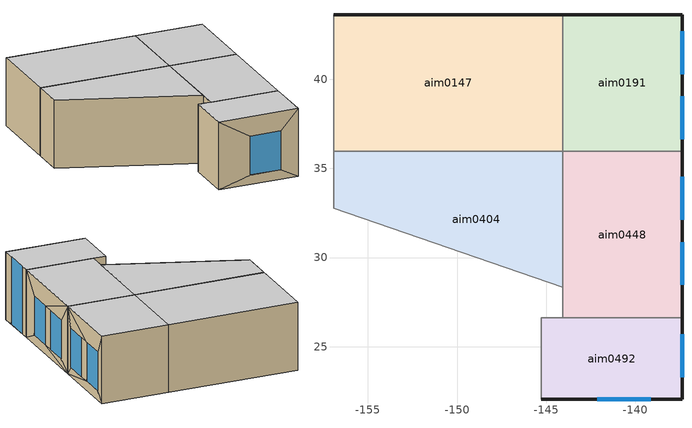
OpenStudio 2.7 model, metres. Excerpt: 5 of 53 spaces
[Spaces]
aim0147
 floor to aim0658: -156.93,35.97 -156.93,43.64 -144.06,43.64 -144.06,35.97 z16.97
 wall outside: -144.06,43.64 -156.93,43.64 z16.97:23.67
 wall to aim0191: -144.06,35.97 -144.06,43.64 z16.97:23.67
 wall to aim0103: -156.93,43.64 -156.93,35.97 z16.97:23.67
 wall to aim0404: -156.93,35.97 -144.06,35.97 z16.97:23.67
 ceiling to aim0146: -144.06,35.97 -144.06,43.64 -156.93,43.64 -156.93,35.97 z23.67
aim0191
 floor to aim0699: -144.06,35.97 -144.06,43.64 -137.37,43.64 -137.37,35.97 z16.97
 wall outside: -137.37,43.64 -144.06,43.64 z16.97:23.67; -137.37,36.63 -137.37,39.07 -137.37,40.29 -137.37,42.72 z17.88:21.75; -137.37,35.97,16.97 -137.37,43.64,16.97 -137.37,42.72,17.88 -137.37,40.29,17.88; -137.37,42.72,17.88 -137.37,43.64,16.97 -137.37,43.64,23.67 -137.37,42.72,21.75; -137.37,35.97,23.67 -137.37,40.29,21.75 -137.37,42.72,21.75 -137.37,43.64,23.67; -137.37,35.97,16.97 -137.37,40.29,17.88 -137.37,39.07,17.88 -137.37,36.63,17.88; -137.37,35.97,16.97 -137.37,36.63,17.88 -137.37,36.63,21.75 -137.37,35.97,23.67; -137.37,35.97,23.67 -137.37,36.63,21.75 -137.37,39.07,21.75 -137.37,40.29,21.75
 wall to aim0448: -144.06,35.97 -137.37,35.97 z16.97:23.67
 window: -137.37,40.3 -137.37,42.71 / -137.37,36.64 -137.37,39.05 z17.9:21.74
 ceiling to aim0190: -137.37,35.97 -137.37,43.64 -144.06,43.64 -144.06,35.97 z23.67
aim0404
 floor to aim0951: -156.93,32.76 -156.93,35.97 -144.06,35.97 -144.06,28.32 z16.97
 wall to aim0448: -144.06,28.32 -144.06,35.97 z16.97:23.67
 wall to aim0279: -156.93,32.76 -144.06,28.32 z16.97:23.67
 wall to aim0103: -156.93,35.97 -156.93,32.76 z16.97:23.67
 ceiling to aim0403: -144.06,28.32 -144.06,35.97 -156.93,35.97 -156.93,32.76 z23.67
aim0448
 floor to aim0992: -144.06,26.61 -144.06,35.97 -137.37,35.97 -137.37,26.61 z16.97
 wall outside: -137.37,28.45 -137.37,30.89 -137.37,32.11 -137.37,34.55 z17.88:21.75; -137.37,30.89,17.88 -137.37,35.97,16.97 -137.37,34.55,17.88 -137.37,32.11,17.88; -137.37,34.55,17.88 -137.37,35.97,16.97 -137.37,35.97,23.67 -137.37,34.55,21.75; -137.37,30.89,21.75 -137.37,32.11,21.75 -137.37,34.55,21.75 -137.37,35.97,23.67; -137.37,26.61,16.97 -137.37,35.97,16.97 -137.37,30.89,17.88 -137.37,28.45,17.88; -137.37,26.61,16.97 -137.37,28.45,17.88 -137.37,28.45,21.75 -137.37,26.61,23.67; -137.37,26.61,23.67 -137.37,28.45,21.75 -137.37,30.89,21.75 -137.37,35.97,23.67
 wall to aim0492: -144.06,26.61 -137.37,26.61 z16.97:23.67
 wall to aim0279: -144.06,28.32 -144.06,26.61 z16.97:23.67
 window: -137.37,28.46 -137.37,30.87 / -137.37,32.12 -137.37,34.53 z17.9:21.74
 ceiling to aim0447: -137.37,26.61 -137.37,35.97 -144.06,35.97 -144.06,26.61 z23.67
aim0492
 floor to aim1033: -145.28,22.04 -145.28,26.61 -137.37,26.61 -137.37,22.04 z16.97
 wall outside: -142.14,22.04 -139.1,22.04 z17.88:21.75; -137.37,22.04 -137.37,23.27 -137.37,25.71 -137.37,26.61 z16.97:23.67; -145.28,22.04,23.67 -142.14,22.04,21.75 -139.1,22.04,21.75 -137.37,22.04,23.67; -139.1,22.04,17.88 -137.37,22.04,16.97 -137.37,22.04,23.67 -139.1,22.04,21.75; -145.28,22.04,16.97 -142.14,22.04,17.88 -142.14,22.04,21.75 -145.28,22.04,23.67; -145.28,22.04,16.97 -137.37,22.04,16.97 -139.1,22.04,17.88 -142.14,22.04,17.88
 wall to aim0279: -144.06,26.61 -145.28,26.61 -145.28,22.04 z16.97:23.67
 window: -142.13,22.04 -139.11,22.04 z17.9:21.73; -137.37,23.29 -137.37,25.69 z16.99:23.65
 ceiling to aim0491: -137.37,22.04 -137.37,26.61 -145.28,26.61 -145.28,22.04 z23.67
[Building]
Project Name
[ThermalZone] Use Ideal Air Loads=No
aim0147 ThermalZone; aim0191 ThermalZone; aim0404 ThermalZone; aim0448 ThermalZone; aim0492 ThermalZone
[Space]
Name | Thermal Zone | Design Specification Outdoor Air Object
aim0147 | aim0147 ThermalZone | aim0147_ventilation
aim0191 | aim0191 ThermalZone | aim0191_ventilation
aim0404 | aim0404 ThermalZone | aim0404_ventilation
aim0448 | aim0448 ThermalZone | aim0448_ventilation
aim0492 | aim0492 ThermalZone | aim0492_ventilation
[SpaceInfiltration:DesignFlowRate] Schedule=Always On Discrete; Design Flow Rate Calculation Method=Flow/Space; Design Flow Rate {m3/s}=0
Name | Space or SpaceType
aim0147_infiltration | aim0147
aim0191_infiltration | aim0191
aim0404_infiltration | aim0404
aim0448_infiltration | aim0448
aim0492_infiltration | aim0492
[DesignSpecification:OutdoorAir] Outdoor Air Flow per Person {m3/s-person}=0; Outdoor Air Flow per Floor Area {m3/s-m2}=0; Outdoor Air Flow Rate {m3/s}=0; Outdoor Air Flow Air Changes per Hour {1/hr}=0
aim0147_ventilation; aim0191_ventilation; aim0404_ventilation; aim0448_ventilation; aim0492_ventilation
[Schedule:Constant]
Always On Discrete: Value=1
